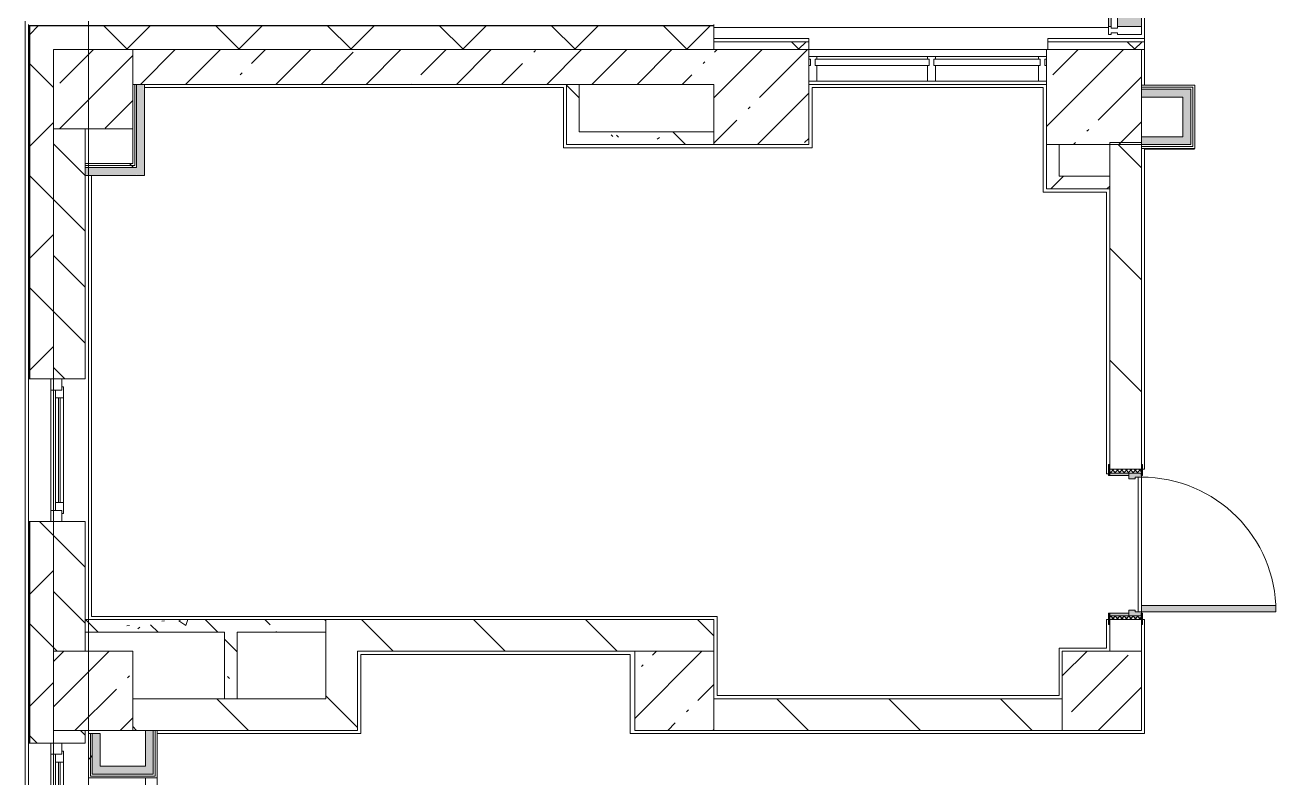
# Model space of a CAD drawing. Header units: millimetres. Extents: x 35840 to 252964, y -8553 to 29000.
# Drawn here: x 125664 to 133564, y 10600 to 15355 of the extents above; entities that cross this region are included whole.
import ezdxf

# ---------------------------------------------------------------- set-up
doc = ezdxf.new("R2010")
doc.units = ezdxf.units.MM
for name, color, linetype, lineweight, true_color in [('A-DOOR-4', 7, 'Continuous', 5, 0xaaaaaa), ('A-DOOR-5', 7, 'Continuous', 5, 0xe2e2e2), ('A-DOOR-FRAM-3', 7, 'Continuous', 5, 0xe2e2e2), ('A-DOOR-FRAM-4', 7, 'Continuous', 5, 0xaaaaaa), ('A-FLOR-1', 7, 'Continuous', 5, 0xaaaaaa), ('A-GLAZ-CWMG-4', 7, 'Continuous', 5, 0x383e42), ('I-WALL-1', 7, 'Continuous', 9, 0xe7e7e7), ('I-WALL-2', 7, 'Continuous', 5, 0xe7e7e7), ('I-WALL-5', 7, 'Continuous', 5, 0x787878)]:
    doc.layers.add(name, color=color, linetype=linetype, lineweight=lineweight, true_color=true_color)
for name, color, linetype, lineweight in [('A-GLAZ-2', 7, 'Continuous', 5), ('A-GLAZ-CURT-3', 7, 'Continuous', 5), ('A-GLAZ-CWMG-3', 7, 'Continuous', 5), ('A-WALL', 7, 'Continuous', 9), ('A-WALL-3', 7, 'Continuous', 5), ('I-WALL-4', 7, 'Continuous', 5), ('S-COLS-1', 7, 'Continuous', 5), ('Оси', 7, 'Continuous', 9)]:
    doc.layers.add(name, color=color, linetype=linetype, lineweight=lineweight)
pattern_1 = [(45, (125954.3, 0), (-353.553, 353.553), []), (135, (125954.3, 0), (-353.553, -353.553), [])]
pattern_2 = [(135, (125954.3, 0), (-353.553, -353.553), [])]
pattern_3 = [(45, (125954.28, 0), (-285.123, 285.123), []), (45, (126239.4, 0), (-285.123, 285.123), [504.031, -100.806, 16.764, -84.042])]
pattern_4 = [(135, (125954.3, 0), (-377.17, -377.17), [533.4, -88.9, 17.78, -88.9]), (135, (125954.3, 376.94), (-377.17, -377.17), []), (50, (125954.3, 0), (637.645, -55.787), [66.675, -733.425]), (355, (125954.3, 0), (-123.35, 668.7), [53.34, -586.74]), (100.451, (126007.4, -4.65), (514.3, 612.908), [56.665, -623.315]), (46.184, (125954.3, 177.8), (948.776, -147.15), [100.01, -1100.137]), (96.636, (126033.3, 165.5), (830.91, 865.997), [85, -934.973]), (351.184, (125954.3, 177.8), (830.92, 865.99), [80.01, -880.11]), (21, (126043.2, 133.35), (530.65, -357.928), [66.675, -733.425]), (326, (126043.2, 133.35), (216.308, 644.658), [53.34, -586.74]), (71.451, (126087.4, 103.5), (746.96, 286.724), [56.665, -623.315]), (37.5, (125954.28, 0), (10.8105, 295.9426), [16.764, -562.864, 16.764, -578.866, -588.962]), (37.5, (125954.28, 0), (10.8105, 295.9426), [-1175.258, 16.764, -572.198]), (7.5, (125954.28, 0), (233.869, 350.632), [16.764, -322.834, 16.764, -549.529, -224.472]), (7.5, (125954.28, 0), (233.869, 350.632), [-905.891, 16.764, -207.708]), (327.5, (125756.03, 0), (474.568, -20.0513), [16.764, -205.486, 16.764, -676.656, -920.115]), (327.5, (125756.03, 0), (474.568, -20.0513), [-915.67, 16.764, -903.351]), (317.5, (125667.13, 0), (518.452, 88.993), [16.764, -272.161, 16.764, -443.738, -653.415]), (317.5, (125667.13, 0), (518.452, 88.993), [-749.427, 16.764, -636.65])]
pattern_5 = [(45, (125954.3, 0), (-530.33, 530.33), []), (135, (125954.3, 0), (-530.33, -530.33), [])]

# ---------------------------------------------------------------- blocks, each defined once
blk = doc.blocks.new('Прямоугольный импост - Импост структурный с накладкой - 190мм-31929454-1_3_2_птичка')
at = {"layer": 'A-GLAZ-CWMG-3'}
for p, q in [((-50, 0), (-50, 17)), ((-50, 17), (0, 17)), ((-40, 0), (-50, 0)), ((-40, -40), (-40, 0)), ((0, 0), (-10, 0)), ((-10, 0), (-10, -40)), ((0, 17), (0, 0)), ((-50, -190), (-50, -40)), ((-50, -40), (-40, -40)), ((-10, -40), (0, -40)), ((0, -40), (0, -190)), ((0, -190), (-50, -190))]:
    blk.add_line(p, q, dxfattribs=at)
blk = doc.blocks.new('Системная панель - Стекло - 40мм-32473990-1_3_2_птичка')
at = {"layer": 'A-GLAZ-CURT-3'}
for p, q in [((325, 40), (-325, 40)), ((-325, 40), (-325, 0)), ((-325, 0), (325, 0)), ((325, 0), (325, 40))]:
    blk.add_line(p, q, dxfattribs=at)
blk = doc.blocks.new('Прямоугольный импост - Импост структурный с накладкой - 190мм-32473988-1_3_2_птичка')
at = {"layer": 'A-GLAZ-CWMG-4'}
for points in [[(6553, 15345), (6570, 15345), (6570, 15975), (6553, 15975), (6553, 15586.8)], [(6760, 15345), (6760, 15975), (6610, 15975), (6610, 15345)]]:
    blk.add_hatch(color=256, dxfattribs=at).paths.add_polyline_path(points)
at = {"layer": 'A-GLAZ-CWMG-3'}
for p, q in [((6553, 15345), (6553, 15975)), ((6760, 15345), (6760, 15975))]:
    blk.add_line(p, q, dxfattribs=at)
blk = doc.blocks.new('BSC_Колонна _Прямоугольная - 500х500-V312-1_3_2_птичка')
at = {"layer": 'S-COLS-1'}
h = blk.add_hatch(dxfattribs=at)
h.set_pattern_fill('FP_131', color=256, style=0, pattern_type=2)
h.set_pattern_definition([(45, (-140, -14950), (-285.123, 285.123), []), (45, (145.12, -14950), (-285.123, 285.123), [504.031, -100.806, 16.764, -84.042])])
h.paths.add_polyline_path([(250, -250), (250, 250), (-250, 250), (-250, -250), (65.2, -250)])
for p, q in [((250, 250), (-250, 250)), ((-250, 250), (-250, -250)), ((250, -250), (250, 250)), ((-250, -250), (250, -250))]:
    blk.add_line(p, q, dxfattribs=at)
blk = doc.blocks.new('120_Окно_СКБ_2Ст - 120_Окно_СКБ_2Ст 2300х2500 _мал створка справа_-22272277-1_3_2_птичка')
at = {"layer": 'A-GLAZ-2'}
for p, q in [((-1150, -127), (-1150, -57)), ((-1150, -57), (-1080, -57)), ((1150, -57), (-1150, -57)), ((-1080, -57), (-1080, -127)), ((250, -127), (250, -57)), ((250, -57), (320, -57)), ((320, -57), (320, -127)), ((1080, -127), (1080, -57)), ((1080, -57), (1150, -57)), ((1150, -57), (1150, -127)), ((-1080, -127), (-1150, -127)), ((-1150, -127), (-1100, -127)), ((-1080, -127), (-1100, -127)), ((-1100, -127), (-1100, -137)), ((-1100, -137), (270, -137)), ((270, -137), (-1100, -137)), ((250, -87), (-1080, -87)), ((-1080, -87), (-1080, -127)), ((-1030, -137), (-1030, -87)), ((-1030, -107), (200, -107)), ((200, -117), (-1030, -117)), ((200, -137), (200, -87)), ((250, -127), (250, -87)), ((320, -127), (250, -127)), ((270, -127), (250, -127)), ((270, -127), (300, -127)), ((270, -137), (270, -127)), ((320, -127), (300, -127)), ((300, -127), (300, -137)), ((300, -137), (1100, -137)), ((1100, -137), (300, -137)), ((1080, -87), (320, -87)), ((320, -87), (320, -127)), ((370, -137), (370, -87)), ((370, -107), (1030, -107)), ((1030, -117), (370, -117)), ((1030, -137), (1030, -87)), ((1080, -127), (1080, -87)), ((1150, -127), (1080, -127)), ((1100, -127), (1080, -127)), ((1100, -127), (1150, -127)), ((1100, -137), (1100, -127))]:
    blk.add_line(p, q, dxfattribs=at)
blk = doc.blocks.new('120_Окно_СКБ_1Ст - 120_Окно_СКБ_1Ст 900х2500_h_-V323-1_3_2_птичка')
at = {"layer": 'A-GLAZ-2'}
for p, q in [((-450, -127), (-450, -57)), ((-450, -57), (-380, -57)), ((450, -57), (-450, -57)), ((-380, -57), (-380, -127)), ((380, -127), (380, -57)), ((380, -57), (450, -57)), ((450, -57), (450, -127)), ((-380, -127), (-450, -127)), ((-450, -127), (-400, -127)), ((-380, -127), (-400, -127)), ((-400, -127), (-400, -137)), ((-400, -137), (400, -137)), ((400, -137), (-400, -137)), ((380, -87), (-380, -87)), ((-380, -87), (-380, -127)), ((-330, -137), (-330, -87)), ((-330, -107), (330, -107)), ((330, -117), (-330, -117)), ((330, -137), (330, -87)), ((380, -127), (380, -87)), ((450, -127), (380, -127)), ((400, -127), (380, -127)), ((400, -127), (450, -127)), ((400, -137), (400, -127))]:
    blk.add_line(p, q, dxfattribs=at)
blk = doc.blocks.new('110_Дверь_СКБ_1Ст_Внутренняя1 - Д-8 950x2100h_охрана-V351-1_3_2_птичка')
at = {"layer": 'A-DOOR-4'}
h = blk.add_hatch(dxfattribs=at)
h.set_pattern_fill('FP_30', color=256, style=0, pattern_type=2)
h.set_pattern_definition([(135, (1826.41, 164.685), (-14.14214, -14.14214), []), (225, (1826.41, 164.685), (14.14214, -14.14214), [])])
h.paths.add_polyline_path([(487.5, 100), (462.5, 100), (462.5, -100), (487.5, -100), (487.5, 87.1)])
at = {"layer": 'A-DOOR-5'}
h = blk.add_hatch(color=256, dxfattribs=at)
h.paths.add_polyline_path([(462.5, 80), (462.5, 100), (437.5, 100), (437.5, 60), (427.5, 60), (427.5, 20), (462.5, 20)])
h.paths.add_polyline_path([(-402.5, 20), (-402.5, 60), (-412.5, 60), (-412.5, 100), (-437.5, 100), (-433.5, 20), (-412.5, 20)])
at = {"layer": 'A-DOOR-FRAM-3'}
for points in [[(437.5, 950), (397.5, 950), (397.5, 100), (437.5, 100), (437.5, 120)], [(-422.5, 108), (-492.5, 108), (-492.5, 100), (-422.5, 100.8)], [(517.5, 100), (517.5, 108), (447.5, 108), (447.5, 100), (487.5, 100)], [(-422.5, 20), (-437.5, 20), (-433.5, -100), (-422.5, -100)], [(462.5, -78.3), (462.5, 20), (447.5, 20), (447.5, -100), (462.5, -100)], [(-422.5, -100), (-492.5, -100), (-492.5, -108), (-422.5, -108)], [(517.5, -100), (447.5, -100), (447.5, -108), (517.5, -108)]]:
    blk.add_hatch(color=256, dxfattribs=at).paths.add_polyline_path(points)
at = {"layer": 'A-DOOR-FRAM-4'}
h = blk.add_hatch(dxfattribs=at)
h.set_pattern_fill('FP_31', color=256, style=0, pattern_type=2)
h.set_pattern_definition([(45, (-296.384, 164.685), (-14.1421, 14.1421), []), (135, (-296.384, 164.685), (-14.1421, -14.1421), [])])
h.paths.add_polyline_path([(-437.5, 100), (-462.5, 100), (-462.5, -100), (-437.5, -100), (-437.5, 80)])
at = {"layer": 'A-DOOR-4'}
for p, q in [((437.5, 950), (397.5, 950)), ((397.5, 950), (397.5, 100)), ((437.5, 100), (437.5, 950)), ((397.5, 100), (437.5, 100))]:
    blk.add_line(p, q, dxfattribs=at)
blk.add_arc((437.5, 100), 850, 90, 180, dxfattribs=at)
at = {"layer": 'A-DOOR-FRAM-4'}
for p, q in [((-422.5, 108), (-492.5, 108)), ((-492.5, 108), (-492.5, 100)), ((-492.5, 100), (-422.5, 100)), ((-437.5, 100), (-462.5, 100)), ((-462.5, 100), (-462.5, -100)), ((-412.5, 100), (-437.5, 100)), ((-437.5, 100), (-437.5, 20)), ((-437.5, -100), (-437.5, 100)), ((-422.5, 100), (-437.5, 100)), ((-437.5, 100), (-437.5, 99)), ((-437.5, 99), (-422.5, 99)), ((-422.5, 100), (-422.5, 108)), ((-422.5, 99), (-422.5, 100)), ((-412.5, 60), (-412.5, 100)), ((437.5, 100), (437.5, 60)), ((462.5, 100), (437.5, 100)), ((517.5, 108), (447.5, 108)), ((447.5, 108), (447.5, 100)), ((462.5, 100), (447.5, 100)), ((447.5, 100), (447.5, 99)), ((447.5, 100), (517.5, 100)), ((447.5, 99), (462.5, 99)), ((462.5, 20), (462.5, 100)), ((487.5, 100), (462.5, 100)), ((462.5, 100), (462.5, -100)), ((462.5, 99), (462.5, 100)), ((487.5, -100), (487.5, 100)), ((517.5, 100), (517.5, 108)), ((-437.5, 20), (-402.5, 20)), ((-422.5, 20), (-437.5, 20)), ((-437.5, 20), (-437.5, -100)), ((-422.5, -100), (-422.5, 20)), ((-402.5, 60), (-412.5, 60)), ((-402.5, 20), (-402.5, 60)), ((437.5, 60), (427.5, 60)), ((427.5, 60), (427.5, 20)), ((427.5, 20), (462.5, 20)), ((462.5, 20), (447.5, 20)), ((447.5, 20), (447.5, -100)), ((462.5, -100), (462.5, 20)), ((-422.5, -100), (-492.5, -100)), ((-492.5, -100), (-492.5, -108)), ((-492.5, -108), (-422.5, -108)), ((-462.5, -100), (-437.5, -100)), ((-437.5, -100), (-422.5, -100)), ((-422.5, -108), (-422.5, -100)), ((447.5, -100), (462.5, -100)), ((517.5, -100), (447.5, -100)), ((447.5, -100), (447.5, -108)), ((447.5, -108), (517.5, -108)), ((462.5, -100), (487.5, -100)), ((517.5, -108), (517.5, -100))]:
    blk.add_line(p, q, dxfattribs=at)
blk = doc.blocks.new('BSC_Колонна _Прямоугольная - 500х500-22206884-1_3_2_птичка')
at = {"layer": 'S-COLS-1'}
h = blk.add_hatch(dxfattribs=at)
h.set_pattern_fill('FP_178', color=256, style=0, pattern_type=2)
h.set_pattern_definition([(45, (-6510, -11150), (-285.123, 285.123), []), (45, (-6224.88, -11150), (-285.123, 285.123), [504.031, -100.806, 16.764, -84.042])])
h.paths.add_polyline_path([(-54.2, -250), (250, -250), (250, 250), (-250, 248.7), (-250, -250), (-69, -250)])
for p, q in [((250, 250), (-250, 250)), ((-250, 250), (-250, -250)), ((250, -250), (250, 250)), ((-250, -250), (250, -250))]:
    blk.add_line(p, q, dxfattribs=at)
blk = doc.blocks.new('BSC_Колонна _Прямоугольная - 500х500-V370-1_3_2_птичка')
at = {"layer": 'S-COLS-1'}
h = blk.add_hatch(dxfattribs=at)
h.set_pattern_fill('FP_179', color=256, style=0, pattern_type=2)
h.set_pattern_definition([(45, (-3810, -11150), (-285.123, 285.123), []), (45, (-3524.88, -11150), (-285.123, 285.123), [504.031, -100.806, 16.764, -84.042])])
h.paths.add_polyline_path([(-80, -250), (250, -250), (250, 250), (-250, 250), (-250, -250)])
for p, q in [((250, 250), (-250, 250)), ((-250, 250), (-250, -250)), ((250, -250), (250, 250)), ((-250, -250), (250, -250))]:
    blk.add_line(p, q, dxfattribs=at)
blk = doc.blocks.new('BSC_Колонна _Прямоугольная - 500х500-V381-1_3_2_птичка')
at = {"layer": 'S-COLS-1'}
h = blk.add_hatch(dxfattribs=at)
h.set_pattern_fill('FP_188', color=256, style=0, pattern_type=2)
h.set_pattern_definition([(45, (-140, -11150), (-285.123, 285.123), []), (45, (145.12, -11150), (-285.123, 285.123), [504.031, -100.806, 16.764, -84.042])])
h.paths.add_polyline_path([(-250, -250), (250, -250), (250, 250), (-250, 250), (-250, -157.6)])
for p, q in [((250, 250), (-250, 250)), ((-250, 250), (-250, -250)), ((250, -250), (250, 250)), ((-250, -250), (250, -250))]:
    blk.add_line(p, q, dxfattribs=at)
blk = doc.blocks.new('Системная панель - Стекло - 40мм-23997278-1_3_2_птичка')
at = {"layer": 'A-GLAZ-CURT-3'}
for p, q in [((360, 0), (-360, 0)), ((-360, 0), (-360, -40)), ((-360, -40), (360, -40)), ((360, -40), (360, 0))]:
    blk.add_line(p, q, dxfattribs=at)
blk = doc.blocks.new('Прямоугольный импост - Импост структурный с накладкой - 160мм-23997279-1_3_2_птичка')
at = {"layer": 'A-GLAZ-CWMG-3'}
for p, q in [((-50, 40), (-50, 140)), ((-50, 140), (0, 140)), ((0, 140), (0, 40)), ((-40, 40), (-50, 40)), ((-50, -17), (-50, 0)), ((-50, 0), (-40, 0)), ((-40, 0), (-40, 40)), ((-10, 40), (-10, 0)), ((0, 40), (-10, 40)), ((-10, 0), (0, 0)), ((0, 0), (0, -17)), ((0, -17), (-50, -17))]:
    blk.add_line(p, q, dxfattribs=at)
blk = doc.blocks.new('Прямоугольный импост - Импост структурный с накладкой - 160мм-23997280-1_3_2_птичка')
at = {"layer": 'A-GLAZ-CWMG-3'}
for p, q in [((0, 140), (-50, 140)), ((-50, 140), (-50, 40)), ((0, 40), (0, 140)), ((-50, 40), (-40, 40)), ((-40, 0), (-50, 0)), ((-50, 0), (-50, -17)), ((-40, 40), (-40, 0)), ((-10, 0), (-10, 40)), ((-10, 40), (0, 40)), ((0, 0), (-10, 0)), ((0, -17), (0, 0)), ((-50, -17), (0, -17))]:
    blk.add_line(p, q, dxfattribs=at)
blk = doc.blocks.new('Прямоугольный импост - Импост структурный с накладкой - 160мм-23752558-1_3_2_птичка')
at = {"layer": 'A-GLAZ-CWMG-3'}
for p, q in [((5410, 15157), (4710, 15157)), ((5410, 15000), (4710, 15000))]:
    blk.add_line(p, q, dxfattribs=at)
blk = doc.blocks.new('Системная панель - Стекло - 40мм-23997281-1_3_2_птичка')
at = {"layer": 'A-GLAZ-CURT-3'}
for p, q in [((335, 0), (-335, 0)), ((-335, 0), (-335, -40)), ((335, -40), (335, 0)), ((-335, -40), (335, -40))]:
    blk.add_line(p, q, dxfattribs=at)
blk = doc.blocks.new('Прямоугольный импост - Импост структурный с накладкой - 160мм-23772036-1_3_2_птичка')
at = {"layer": 'A-GLAZ-CWMG-3'}
for p, q in [((6110, 15157), (5460, 15157)), ((6110, 15000), (5460, 15000))]:
    blk.add_line(p, q, dxfattribs=at)
blk = doc.blocks.new('Прямоугольный импост - Импост структурный с накладкой - 160мм-23997282-1_3_2_птичка')
at = {"layer": 'A-GLAZ-CWMG-3'}
for p, q in [((-25, 40), (-25, 140)), ((-25, 140), (25, 140)), ((25, 140), (25, 40)), ((-15, 40), (-25, 40)), ((-25, -17), (-25, 0)), ((-25, 0), (-15, 0)), ((-15, 0), (-15, 40)), ((15, 40), (15, 0)), ((25, 40), (15, 40)), ((15, 0), (25, 0)), ((25, 0), (25, -17)), ((25, -17), (-25, -17))]:
    blk.add_line(p, q, dxfattribs=at)
blk = doc.blocks.new('Зашивка приборов отопления14 - Зашивка приборов отопления-33280456-1_3_2_птичка')
at = {"layer": 'A-WALL-3'}
for p, q in [((37471.9, 23439), (35371.9, 23439)), ((35371.9, 23079), (37471.9, 23079)), ((37471.9, 23079), (35371.9, 23079)), ((35371.9, 23004), (37471.9, 23004))]:
    blk.add_line(p, q, dxfattribs=at)

msp = doc.modelspace()

# ---------------------------------------------------------------- hatches: boundary and pattern name
at = {"layer": 'A-WALL-3'}
h = msp.add_hatch(dxfattribs=at)
h.set_pattern_fill('FP_107', color=256, style=0, pattern_type=2)
h.set_pattern_definition(pattern_1)
h.paths.add_polyline_path([(125844.3, -100), (125844.3, 3670), (125694.3, 3670), (125694.3, -100)])
h.paths.add_polyline_path([(125816.3, 5220), (125844.3, 5220), (125844.3, 5620), (125694.3, 5620), (125694.3, 5220), (125736.3, 5220)])
h.paths.add_polyline_path([(125694.3, 7320), (125844.3, 7320), (125844.3, 8520), (125694.3, 8520), (125694.3, 7543.1)])
h.paths.add_polyline_path([(125754.9, 10820), (125844.3, 10820), (125844.3, 12220), (125694.3, 12220), (125694.3, 10820)])
h.paths.add_polyline_path([(125844.3, 13120), (125843.7, 15350), (125694.3, 15350), (125694.3, 13120), (125800, 13120)])
h = msp.add_hatch(dxfattribs=at)
h.set_pattern_fill('FP_107', color=256, style=0, pattern_type=2)
h.set_pattern_definition(pattern_1)
h.paths.add_polyline_path([(129840.4, 15200), (130014.3, 15200), (130013.9, 15350), (125844.3, 15350), (125844.3, 15200), (129759.3, 15200)])
h = msp.add_hatch(dxfattribs=at)
h.set_pattern_fill('FP_99', color=256, style=0, pattern_type=2)
h.set_pattern_definition([(135, (125954.28, 0), (-176.7767, -176.7767), [])])
h.paths.add_polyline_path([(126044.3, 7900), (126044.3, 8520), (125844.3, 8520), (125844.3, 7900)])
h.paths.add_polyline_path([(126044.3, 10820), (126044.3, 10900), (125844.3, 10900), (125844.3, 10820)])
h.paths.add_polyline_path([(125844.3, 11400), (126044.3, 11400), (126044.3, 12220), (125844.3, 12220), (125844.3, 12142.1)])
h.paths.add_polyline_path([(125953.6, 13120), (126044.3, 13120), (126044.3, 14700), (125844.3, 14700), (125844.3, 13120), (125940.8, 13120)])
at = {"layer": 'I-WALL-1'}
for points in [[(126419.3, 14405), (126414.3, 14980), (126369.3, 14980), (126369.3, 14405), (126413.7, 14405)], [(126344.3, 14405), (126369.3, 14410), (126369.3, 14455), (126044.3, 14455), (126044.3, 14405), (126336.3, 14405)]]:
    msp.add_hatch(color=256, dxfattribs=at).paths.add_polyline_path(points)
at = {"layer": 'I-WALL-2'}
for points in [[(133026.8, 14900), (133026.8, 14950), (132714.3, 14950), (132714.3, 14900), (132976.8, 14900)], [(133026.8, 14650), (133026.8, 14900), (132976.8, 14900), (132976.8, 14650)], [(132734.3, 14600), (133026.8, 14600), (133026.8, 14650), (132714.3, 14650), (132714.3, 14600)], [(126139.3, 10675), (126139.3, 10880), (126089.3, 10880), (126089.3, 10675)], [(126474.3, 10625), (126474.3, 10900), (126424.3, 10900), (126424.3, 10625)], [(126295.9, 10625), (126424.3, 10625), (126424.3, 10675), (126089.3, 10675), (126089.3, 10625)]]:
    msp.add_hatch(color=256, dxfattribs=at).paths.add_polyline_path(points)
at = {"layer": 'I-WALL-4'}
h = msp.add_hatch(dxfattribs=at)
h.set_pattern_fill('FP_107', color=256, style=0, pattern_type=2)
h.set_pattern_definition(pattern_1)
h.paths.add_polyline_path([(130176.5, 15200), (130614.3, 15200), (130614.3, 15250), (130014.3, 15250), (130014.3, 15200), (130024.7, 15200)])
h = msp.add_hatch(dxfattribs=at)
h.set_pattern_fill('FP_107', color=256, style=0, pattern_type=2)
h.set_pattern_definition(pattern_1)
h.paths.add_polyline_path([(132612.6, 15200), (132734.3, 15200), (132734.3, 15250), (132124.3, 15250), (132124.3, 15200), (132507.3, 15200)])
h = msp.add_hatch(dxfattribs=at)
h.set_pattern_fill('FP_100', color=256, style=0, pattern_type=2)
h.set_pattern_definition(pattern_3)
h.paths.add_polyline_path([(130014.3, 14980), (130013.9, 15200), (126344.3, 15200), (126344.3, 14980), (130013.6, 14980)])
h = msp.add_hatch(dxfattribs=at)
h.set_pattern_fill('FP_106', color=256, style=0, pattern_type=2)
h.set_pattern_definition(pattern_2)
h.paths.add_polyline_path([(132714.3, 11400), (132714.3, 11600), (132514.3, 11600), (132514.3, 11400)])
h.paths.add_polyline_path([(132514.3, 12550), (132714.3, 12550), (132714.3, 14612.5), (132702.5, 14600), (132514.3, 14600), (132514.3, 12580)])
h = msp.add_hatch(dxfattribs=at)
h.set_pattern_fill('FP_197', color=256, style=0, pattern_type=2)
h.set_pattern_definition(pattern_5)
h.paths.add_polyline_path([(126044.3, 14467.5), (126344.3, 14467.5), (126344.3, 14480), (126044.3, 14480)])
h = msp.add_hatch(dxfattribs=at)
h.set_pattern_fill('FP_197', color=256, style=0, pattern_type=2)
h.set_pattern_definition(pattern_5)
h.paths.add_polyline_path([(126344.3, 14455), (126356.8, 14455), (126356.8, 14467.5), (126044.3, 14467.5), (126044.3, 14455), (126253.5, 14455)])
h = msp.add_hatch(dxfattribs=at)
h.set_pattern_fill('FP_105', color=256, style=0, pattern_type=2)
h.set_pattern_definition([(45, (125954.28, 0), (-176.7767, 176.7767), [])])
h.paths.add_polyline_path([(132514.3, 14320), (132514.3, 14400), (132114.3, 14400), (132114.3, 14320), (132494.3, 14320)])
h = msp.add_hatch(dxfattribs=at)
h.set_pattern_fill('FP_106', color=256, style=0, pattern_type=2)
h.set_pattern_definition(pattern_2)
h.paths.add_polyline_path([(127618.5, 10900), (127764.3, 10900), (127764.3, 11600), (127564.3, 11600), (127564.3, 10900)])
h = msp.add_hatch(dxfattribs=at)
h.set_pattern_fill('FP_106', color=256, style=0, pattern_type=2)
h.set_pattern_definition(pattern_2)
h.paths.add_polyline_path([(127764.3, 11400), (130014.3, 11400), (130014.3, 11600), (127764.3, 11600)])
h = msp.add_hatch(dxfattribs=at)
h.set_pattern_fill('FP_106', color=256, style=0, pattern_type=2)
h.set_pattern_definition(pattern_2)
h.paths.add_polyline_path([(126344.3, 10900), (127564.3, 10900), (127564.3, 11100), (126344.3, 11100), (126344.3, 10968.2)])
h = msp.add_hatch(dxfattribs=at)
h.set_pattern_fill('FP_106', color=256, style=0, pattern_type=2)
h.set_pattern_definition(pattern_2)
h.paths.add_polyline_path([(130459.3, 10900), (132214.3, 10900), (132214.3, 11100), (130014.3, 11100), (130014.3, 10900)])
h = msp.add_hatch(dxfattribs=at)
h.set_pattern_fill('FP_197', color=256, style=0, pattern_type=2)
h.set_pattern_definition(pattern_5)
h.paths.add_polyline_path([(126076.8, 10612.5), (126076.8, 10880), (126064.3, 10880), (126064.3, 10612.5), (126073.7, 10612.5)])
h = msp.add_hatch(dxfattribs=at)
h.set_pattern_fill('FP_197', color=256, style=0, pattern_type=2)
h.set_pattern_definition(pattern_5)
h.paths.add_polyline_path([(126076.8, 10625), (126089.3, 10625), (126089.3, 10880), (126076.8, 10880), (126076.8, 10675)])
at = {"layer": 'I-WALL-5'}
h = msp.add_hatch(dxfattribs=at)
h.set_pattern_fill('FP_120', color=256, style=0, pattern_type=2)
h.set_pattern_definition(pattern_4)
h.paths.add_polyline_path([(129164.3, 14600), (129164.3, 14980), (129084.3, 14980), (129084.3, 14600)])
h = msp.add_hatch(dxfattribs=at)
h.set_pattern_fill('FP_120', color=256, style=0, pattern_type=2)
h.set_pattern_definition(pattern_4)
h.paths.add_polyline_path([(130000.4, 14600), (130014.3, 14600), (130014.3, 14680), (129164.3, 14680), (129164.3, 14600), (129864.3, 14600)])
h = msp.add_hatch(dxfattribs=at)
h.set_pattern_fill('FP_120', color=256, style=0, pattern_type=2)
h.set_pattern_definition(pattern_4)
h.paths.add_polyline_path([(126621.7, 11520), (127564.3, 11520), (127564.3, 11600), (126044.3, 11600), (126044.3, 11520), (126414.3, 11520)])
h = msp.add_hatch(dxfattribs=at)
h.set_pattern_fill('FP_120', color=256, style=0, pattern_type=2)
h.set_pattern_definition(pattern_4)
h.paths.add_polyline_path([(126924.3, 11100), (127004.3, 11100), (127004.3, 11520), (126924.3, 11520), (126924.3, 11128.6)])
at = {"layer": 'S-COLS-1'}
h = msp.add_hatch(dxfattribs=at)
h.set_pattern_fill('FP_100', color=256, style=0, pattern_type=2)
h.set_pattern_definition(pattern_3)
h.paths.add_polyline_path([(130217.4, 14600), (130614.3, 14600), (130614.3, 15200), (130014.3, 15200), (130014.3, 14600)])
h = msp.add_hatch(dxfattribs=at)
h.set_pattern_fill('FP_100', color=256, style=0, pattern_type=2)
h.set_pattern_definition(pattern_3)
h.paths.add_polyline_path([(132114.3, 14600), (132705.7, 14600), (132714.3, 14612.5), (132714.3, 15200), (132114.3, 15200), (132114.3, 14960)])

# ---------------------------------------------------------------- linework, layer by layer
at = {"layer": 'A-FLOR-1'}
for p, q in [((132734.3, 16010), (132734.3, 15270)), ((130014.3, 15340), (132507.3, 15340)), ((132734.3, 15200), (132734.3, 14976)), ((129064.3, 14960), (126419.3, 14960)), ((129064.3, 14580), (129064.3, 14960)), ((132094.3, 14960), (130634.3, 14960)), ((130634.3, 14960), (130634.3, 14580)), ((132094.3, 14300), (132094.3, 14960)), ((132734.3, 14976), (133049.3, 14976)), ((130634.3, 14580), (129064.3, 14580)), ((133049.3, 14571), (132734.3, 14571)), ((132734.3, 14571), (132734.3, 12550)), ((126084.3, 14405), (126084.3, 11620)), ((132494.3, 14300), (132094.3, 14300)), ((132494.3, 12521), (132494.3, 14300)), ((132506.3, 12521), (132494.3, 12521)), ((132694.3, 11650), (132694.3, 12500)), ((132714.3, 12500), (132714.3, 11690)), ((132734.3, 12550), (132722.3, 12550)), ((126084.3, 11620), (130034.3, 11620)), ((130034.3, 11620), (130034.3, 11120)), ((132494.3, 11420), (132494.3, 11600)), ((132494.3, 11600), (132506.3, 11600)), ((132722.3, 11600), (132734.3, 11600)), ((132734.3, 11600), (132734.3, 10880)), ((129485.3, 11380), (127785.3, 11380)), ((127785.3, 11380), (127785.3, 10880)), ((129485.3, 10880), (129485.3, 11380)), ((132194.3, 11120), (132194.3, 11420)), ((132194.3, 11420), (132494.3, 11420)), ((130034.3, 11120), (132194.3, 11120)), ((126064.3, 10900), (126064.3, 10880)), ((127785.3, 10880), (126499.3, 10880)), ((132734.3, 10880), (129485.3, 10880))]:
    msp.add_line(p, q, dxfattribs=at)
at = {"layer": 'A-WALL'}
for p, q in [((125691.3, 15353), (125691.3, 13120)), ((130014.3, 15353), (125691.3, 15353)), ((125694.3, 15350), (125694.3, 13120)), ((130014.3, 15350), (125694.3, 15350)), ((130614.3, 15250), (130014.3, 15250)), ((132734.3, 15250), (132124.3, 15250)), ((126344.3, 15200), (130014.3, 15200)), ((126419.3, 14980), (126344.3, 14980)), ((126356.8, 14467.5), (126356.8, 14980)), ((126369.3, 14455), (126369.3, 14980)), ((129164.3, 14980), (129084.3, 14980)), ((133039.3, 14962.5), (132714.3, 14962.5)), ((133026.8, 14950), (132714.3, 14950)), ((133026.8, 14600), (133026.8, 14950)), ((133039.3, 14587.5), (133039.3, 14962.5)), ((125844.3, 13120), (125844.3, 14700)), ((132714.3, 14600), (133026.8, 14600)), ((132714.3, 14587.5), (133039.3, 14587.5)), ((126044.3, 14467.5), (126356.8, 14467.5)), ((126044.3, 14455), (126369.3, 14455)), ((132514.3, 14320), (132514.3, 14400)), ((125691.3, 12220), (125691.3, 10820)), ((125694.3, 12220), (125694.3, 10820)), ((125844.3, 11400), (125844.3, 12220)), ((126044.3, 11600), (126044.3, 11520)), ((127564.3, 11600), (127564.3, 11520)), ((126924.3, 11100), (127004.3, 11100)), ((125844.3, 10820), (125844.3, 10900)), ((126076.8, 10880), (126076.8, 10612.5)), ((126089.3, 10880), (126089.3, 10625)), ((126474.3, 10625), (126474.3, 10900)), ((126486.8, 10612.5), (126486.8, 10900)), ((126076.8, 10612.5), (126486.8, 10612.5)), ((126089.3, 10625), (126474.3, 10625))]:
    msp.add_line(p, q, dxfattribs=at)
at = {"layer": 'A-WALL-3'}
for p, q in [((125664.3, 7205), (125664.3, 15380)), ((125686.3, 7320), (125686.3, 15358)), ((130014.3, 15270), (130014.3, 15358)), ((126044.3, 13120), (126044.3, 14700)), ((125686.3, 13120), (126044.3, 13120)), ((125844.3, 13120), (125844.3, 12220)), ((126044.3, 12220), (125686.3, 12220)), ((126044.3, 11600), (126044.3, 12220)), ((126044.3, 11400), (126044.3, 11520)), ((126044.3, 10820), (126044.3, 10900)), ((125686.3, 10820), (126044.3, 10820)), ((125844.3, 10820), (125844.3, 8520))]:
    msp.add_line(p, q, dxfattribs=at)
at = {"layer": 'I-WALL-4'}
for p, q in [((130614.3, 15270), (130014.3, 15270)), ((130014.3, 15270), (130014.3, 15200)), ((130614.3, 15200), (130614.3, 15270)), ((132734.3, 15270), (132124.3, 15270)), ((132124.3, 15270), (132124.3, 15200)), ((132734.3, 15200), (132734.3, 15270)), ((130014.3, 15200), (132114.3, 15200)), ((132124.3, 15200), (132734.3, 15200)), ((126419.3, 14980), (129084.3, 14980)), ((126419.3, 14405), (126419.3, 14980)), ((129084.3, 14980), (129084.3, 14600)), ((129164.3, 14980), (130014.3, 14980)), ((129164.3, 14680), (129164.3, 14980)), ((132114.3, 14980), (130614.3, 14980)), ((133051.8, 14975), (132714.3, 14975)), ((132714.3, 14975), (132714.3, 14900)), ((133051.8, 14575), (133051.8, 14975)), ((132714.3, 14900), (132976.8, 14900)), ((132976.8, 14900), (132976.8, 14650)), ((126064.3, 14700), (126064.3, 14480)), ((126344.3, 14700), (126344.3, 14480)), ((130014.3, 14680), (129164.3, 14680)), ((130014.3, 14600), (130014.3, 14680)), ((132976.8, 14650), (132714.3, 14650)), ((132714.3, 14650), (132714.3, 12580)), ((129084.3, 14600), (130014.3, 14600)), ((132194.3, 14600), (132114.3, 14600)), ((132114.3, 14600), (132114.3, 14320)), ((132194.3, 14400), (132194.3, 14600)), ((132514.3, 14612.5), (132514.3, 14400)), ((132714.3, 14612.5), (132514.3, 14612.5)), ((132714.3, 14575), (133051.8, 14575)), ((126344.3, 14480), (126044.3, 14480)), ((126044.3, 14405), (126419.3, 14405)), ((126064.3, 14405), (126064.3, 11600)), ((132514.3, 14400), (132194.3, 14400)), ((132114.3, 14320), (132514.3, 14320)), ((132514.3, 14320), (132514.3, 12580)), ((130014.3, 11600), (126044.3, 11600)), ((130014.3, 11400), (130014.3, 11600)), ((132514.3, 11570), (132514.3, 11400)), ((132714.3, 11400), (132714.3, 11570)), ((126044.3, 11520), (126924.3, 11520)), ((126064.3, 11520), (126064.3, 11400)), ((126924.3, 11520), (126924.3, 11100)), ((127004.3, 11520), (127564.3, 11520)), ((127004.3, 11100), (127004.3, 11520)), ((127564.3, 11520), (127564.3, 11100)), ((127764.3, 10900), (127764.3, 11400)), ((127764.3, 11400), (129514.3, 11400)), ((126924.3, 11100), (126344.3, 11100)), ((127564.3, 11100), (127004.3, 11100)), ((132214.3, 11100), (130014.3, 11100)), ((126064.3, 10900), (126064.3, 8500)), ((126139.3, 10880), (126064.3, 10880)), ((126139.3, 10675), (126139.3, 10880)), ((126344.3, 10900), (127764.3, 10900)), ((126424.3, 10900), (126424.3, 10675)), ((126499.3, 10600), (126499.3, 10900)), ((130014.3, 10900), (132214.3, 10900)), ((126424.3, 10675), (126139.3, 10675)), ((126064.3, 10600), (126499.3, 10600))]:
    msp.add_line(p, q, dxfattribs=at)
at = {"layer": 'S-COLS-1'}
for p, q in [((130614.3, 15200), (130014.3, 15200)), ((130614.3, 14600), (130614.3, 15200)), ((132714.3, 15200), (132114.3, 15200)), ((132114.3, 15200), (132114.3, 14600)), ((132714.3, 14600), (132714.3, 15200)), ((130014.3, 14980), (130014.3, 14600)), ((130014.3, 14600), (130614.3, 14600)), ((132114.3, 14600), (132714.3, 14600))]:
    msp.add_line(p, q, dxfattribs=at)
at = {"layer": 'Оси'}
msp.add_line((126064.3, 5439), (126064.3, 15380), dxfattribs=at)

# ---------------------------------------------------------------- block references
at = {"layer": 'A-DOOR-4', "rotation": 270}
msp.add_blockref('110_Дверь_СКБ_1Ст_Внутренняя1 - Д-8 950x2100h_охрана-V351-1_3_2_птичка', (132614.3, 12087.5), dxfattribs=at)
at = {"layer": 'A-GLAZ-2', "rotation": 89.99999999999991}
for name, p in [('120_Окно_СКБ_1Ст - 120_Окно_СКБ_1Ст 900х2500_h_-V323-1_3_2_птичка', (125769.3, 12670)), ('120_Окно_СКБ_2Ст - 120_Окно_СКБ_2Ст 2300х2500 _мал створка справа_-22272277-1_3_2_птичка', (125769.3, 9670))]:
    msp.add_blockref(name, p, dxfattribs=at)
at = {"layer": 'A-GLAZ-CURT-3', "rotation": 269.9999999999999}
msp.add_blockref('Системная панель - Стекло - 40мм-32473990-1_3_2_птичка', (132524.3, 15660), dxfattribs=at)
at = {"layer": 'A-GLAZ-CURT-3'}
for name, p in [('Системная панель - Стекло - 40мм-23997278-1_3_2_птичка', (131014.3, 15140)), ('Системная панель - Стекло - 40мм-23997281-1_3_2_птичка', (131739.3, 15140))]:
    msp.add_blockref(name, p, dxfattribs=at)
at = {"layer": 'A-GLAZ-CWMG-3'}
for name in ['Прямоугольный импост - Импост структурный с накладкой - 190мм-32473988-1_3_2_птичка', 'Прямоугольный импост - Импост структурный с накладкой - 160мм-23752558-1_3_2_птичка', 'Прямоугольный импост - Импост структурный с накладкой - 160мм-23772036-1_3_2_птичка']:
    msp.add_blockref(name, (125954.3, 0), dxfattribs=at)
at = {"layer": 'A-GLAZ-CWMG-3', "extrusion": (0, 0, -1)}
for name, p, rotation in [('Прямоугольный импост - Импост структурный с накладкой - 190мм-31929454-1_3_2_птичка', (-132524.3, 15295), 270.0000000000001), ('Прямоугольный импост - Импост структурный с накладкой - 160мм-23997282-1_3_2_птичка', (-131389.3, 15140), 180), ('Прямоугольный импост - Импост структурный с накладкой - 160мм-23997279-1_3_2_птичка', (-132114.3, 15140), 180)]:
    msp.add_blockref(name, p, dxfattribs=dict(at, rotation=rotation))
at = {"layer": 'A-GLAZ-CWMG-3', "rotation": 180}
msp.add_blockref('Прямоугольный импост - Импост структурный с накладкой - 160мм-23997280-1_3_2_птичка', (130614.3, 15140), dxfattribs=at)
at = {"layer": 'A-WALL-3', "rotation": 90.0000000000001}
msp.add_blockref('Зашивка приборов отопления14 - Зашивка приборов отопления-33280456-1_3_2_птичка', (149503.3, -26871.9), dxfattribs=at)
at = {"layer": 'S-COLS-1'}
for name, p in [('BSC_Колонна _Прямоугольная - 500х500-V312-1_3_2_птичка', (126094.3, 14950)), ('BSC_Колонна _Прямоугольная - 500х500-V381-1_3_2_птичка', (126094.3, 11150)), ('BSC_Колонна _Прямоугольная - 500х500-V370-1_3_2_птичка', (129764.3, 11150)), ('BSC_Колонна _Прямоугольная - 500х500-22206884-1_3_2_птичка', (132464.3, 11150))]:
    msp.add_blockref(name, p, dxfattribs=at)

doc.saveas('drawing.dxf')
